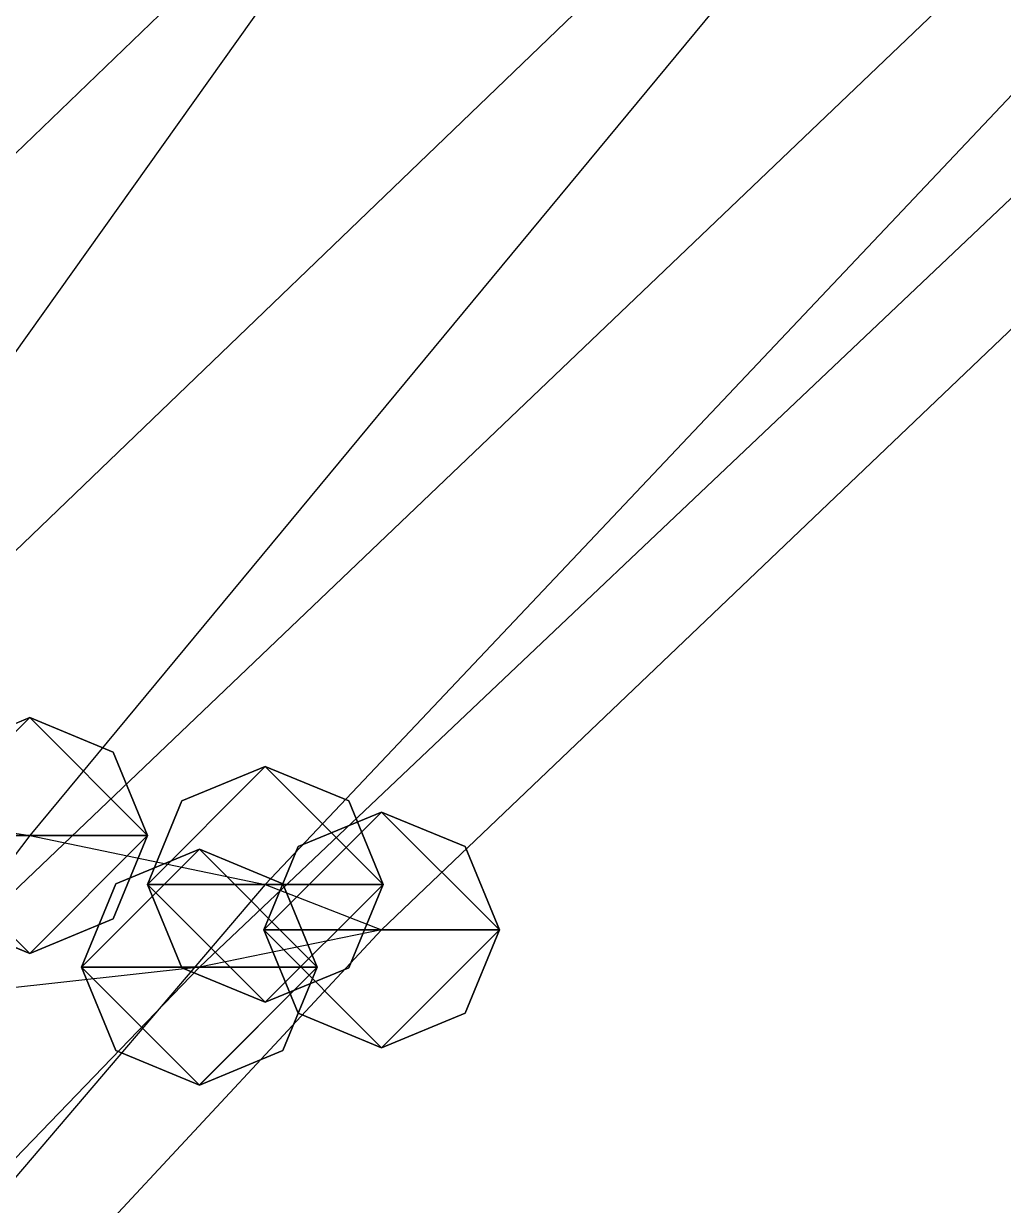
# Model space of a CAD drawing. Header units: metres. Extents: x -59 to 99, y -54 to 55.
# Drawn here: x 53.07 to 61.38, y 13.52 to 23.54 of the extents above; entities that cross this region are included whole.
import ezdxf

# ---------------------------------------------------------------- set-up
doc = ezdxf.new("R2010")
doc.units = ezdxf.units.M

msp = doc.modelspace()

# ---------------------------------------------------------------- linework, layer by layer
for p, q in [((58.38428, 28.316704, -180.30368), (50.390705, 17.091087, -179.06699)), ((62.417786, 27.878899, -174.03532), (53.12542, 16.657467, -172.85623)), ((65.71949, 27.455807, -167.9771), (55.12327, 16.24316, -166.92204)), ((67.84135, 27.05581, -162.2537), (56.10978, 15.856709, -161.39307)), ((67.84135, 27.05581, -162.2537), (56.10978, 15.856709, -161.39307)), ((66.35927, 26.72137, -157.47261), (54.564217, 15.541092, -156.88127)), ((63.707832, 26.414846, -153.08075), (52.022827, 15.259636, -152.8473)), ((60.346092, 26.131514, -149.0149), (48.776695, 15.008663, -149.24406)), ((56.55719, 25.868269, -145.24124), (45.062016, 14.784836, -146.03622)), ((53.12542, 17.657467, -172.85606), (52.418312, 17.364574, -172.85611)), ((53.12542, 17.657467, -172.85606), (52.418312, 17.364574, -172.85611)), ((53.12542, 17.657467, -172.85606), (52.418312, 17.364574, -172.85611)), ((53.12542, 17.657467, -172.85606), (52.418312, 17.364574, -172.85611)), ((53.832527, 17.364574, -172.85611), (53.12542, 17.657467, -172.85606)), ((53.832527, 17.364574, -172.85611), (53.12542, 17.657467, -172.85606)), ((53.832527, 17.364574, -172.85611), (53.12542, 17.657467, -172.85606)), ((53.832527, 17.364574, -172.85611), (53.12542, 17.657467, -172.85606)), ((54.12542, 16.657467, -172.85623), (53.832527, 17.364574, -172.85611)), ((54.12542, 16.657467, -172.85623), (53.832527, 17.364574, -172.85611)), ((54.12542, 16.657467, -172.85623), (53.832527, 17.364574, -172.85611)), ((54.12542, 16.657467, -172.85623), (53.832527, 17.364574, -172.85611)), ((55.12327, 17.24316, -166.92188), (54.41616, 16.950268, -166.92192)), ((55.12327, 17.24316, -166.92188), (54.41616, 16.950268, -166.92192)), ((55.12327, 17.24316, -166.92188), (54.41616, 16.950268, -166.92192)), ((55.12327, 17.24316, -166.92188), (54.41616, 16.950268, -166.92192)), ((55.830376, 16.950268, -166.92192), (55.12327, 17.24316, -166.92188)), ((55.830376, 16.950268, -166.92192), (55.12327, 17.24316, -166.92188)), ((55.830376, 16.950268, -166.92192), (55.12327, 17.24316, -166.92188)), ((55.830376, 16.950268, -166.92192), (55.12327, 17.24316, -166.92188)), ((50.390705, 17.091087, -179.06699), (53.12542, 16.657467, -172.85623)), ((54.41616, 16.950268, -166.92192), (54.12327, 16.24316, -166.92204)), ((54.41616, 16.950268, -166.92192), (54.12327, 16.24316, -166.92204)), ((54.41616, 16.950268, -166.92192), (54.12327, 16.24316, -166.92204)), ((54.41616, 16.950268, -166.92192), (54.12327, 16.24316, -166.92204)), ((56.12327, 16.24316, -166.92204), (55.830376, 16.950268, -166.92192)), ((56.12327, 16.24316, -166.92204), (55.830376, 16.950268, -166.92192)), ((56.12327, 16.24316, -166.92204), (55.830376, 16.950268, -166.92192)), ((56.12327, 16.24316, -166.92204), (55.830376, 16.950268, -166.92192)), ((56.10978, 16.856709, -161.3929), (55.40267, 16.563816, -161.39294)), ((56.10978, 16.856709, -161.3929), (55.40267, 16.563816, -161.39294)), ((56.10978, 16.856709, -161.3929), (55.40267, 16.563816, -161.39294)), ((56.10978, 16.856709, -161.3929), (55.40267, 16.563816, -161.39294)), ((56.10978, 16.856709, -161.3929), (55.40267, 16.563816, -161.39294)), ((56.10978, 16.856709, -161.3929), (55.40267, 16.563816, -161.39294)), ((56.816887, 16.563816, -161.39294), (56.10978, 16.856709, -161.3929)), ((56.816887, 16.563816, -161.39294), (56.10978, 16.856709, -161.3929)), ((56.816887, 16.563816, -161.39294), (56.10978, 16.856709, -161.3929)), ((56.816887, 16.563816, -161.39294), (56.10978, 16.856709, -161.3929)), ((56.816887, 16.563816, -161.39294), (56.10978, 16.856709, -161.3929)), ((56.816887, 16.563816, -161.39294), (56.10978, 16.856709, -161.3929)), ((53.12542, 16.657467, -172.85623), (44.570717, 5.4167175, -171.4014)), ((53.12542, 16.657467, -172.85623), (55.12327, 16.24316, -166.92204)), ((53.832527, 15.95036, -172.85635), (54.12542, 16.657467, -172.85623)), ((53.832527, 15.95036, -172.85635), (54.12542, 16.657467, -172.85623)), ((53.832527, 15.95036, -172.85635), (54.12542, 16.657467, -172.85623)), ((53.832527, 15.95036, -172.85635), (54.12542, 16.657467, -172.85623)), ((54.564217, 16.541092, -156.8811), (53.85711, 16.2482, -156.88115)), ((54.564217, 16.541092, -156.8811), (53.85711, 16.2482, -156.88115)), ((54.564217, 16.541092, -156.8811), (53.85711, 16.2482, -156.88115)), ((54.564217, 16.541092, -156.8811), (53.85711, 16.2482, -156.88115)), ((55.271324, 16.2482, -156.88115), (54.564217, 16.541092, -156.8811)), ((55.271324, 16.2482, -156.88115), (54.564217, 16.541092, -156.8811)), ((55.271324, 16.2482, -156.88115), (54.564217, 16.541092, -156.8811)), ((55.271324, 16.2482, -156.88115), (54.564217, 16.541092, -156.8811)), ((55.40267, 16.563816, -161.39294), (55.10978, 15.856709, -161.39307)), ((55.40267, 16.563816, -161.39294), (55.10978, 15.856709, -161.39307)), ((55.40267, 16.563816, -161.39294), (55.10978, 15.856709, -161.39307)), ((55.40267, 16.563816, -161.39294), (55.10978, 15.856709, -161.39307)), ((55.40267, 16.563816, -161.39294), (55.10978, 15.856709, -161.39307)), ((55.40267, 16.563816, -161.39294), (55.10978, 15.856709, -161.39307)), ((57.10978, 15.856709, -161.39307), (56.816887, 16.563816, -161.39294)), ((57.10978, 15.856709, -161.39307), (56.816887, 16.563816, -161.39294)), ((57.10978, 15.856709, -161.39307), (56.816887, 16.563816, -161.39294)), ((57.10978, 15.856709, -161.39307), (56.816887, 16.563816, -161.39294)), ((57.10978, 15.856709, -161.39307), (56.816887, 16.563816, -161.39294)), ((57.10978, 15.856709, -161.39307), (56.816887, 16.563816, -161.39294)), ((55.12327, 16.24316, -166.92204), (45.538807, 5.0023193, -165.4624)), ((53.85711, 16.2482, -156.88115), (53.564217, 15.541092, -156.88127)), ((53.85711, 16.2482, -156.88115), (53.564217, 15.541092, -156.88127)), ((53.85711, 16.2482, -156.88115), (53.564217, 15.541092, -156.88127)), ((53.85711, 16.2482, -156.88115), (53.564217, 15.541092, -156.88127)), ((54.12327, 16.24316, -166.92204), (54.41616, 15.536054, -166.92216)), ((54.12327, 16.24316, -166.92204), (54.41616, 15.536054, -166.92216)), ((54.12327, 16.24316, -166.92204), (54.41616, 15.536054, -166.92216)), ((54.12327, 16.24316, -166.92204), (54.41616, 15.536054, -166.92216)), ((55.12327, 16.24316, -166.92204), (56.10978, 15.856709, -161.39307)), ((55.564217, 15.541092, -156.88127), (55.271324, 16.2482, -156.88115)), ((55.564217, 15.541092, -156.88127), (55.271324, 16.2482, -156.88115)), ((55.564217, 15.541092, -156.88127), (55.271324, 16.2482, -156.88115)), ((55.564217, 15.541092, -156.88127), (55.271324, 16.2482, -156.88115)), ((55.830376, 15.536054, -166.92216), (56.12327, 16.24316, -166.92204)), ((55.830376, 15.536054, -166.92216), (56.12327, 16.24316, -166.92204)), ((55.830376, 15.536054, -166.92216), (56.12327, 16.24316, -166.92204)), ((55.830376, 15.536054, -166.92216), (56.12327, 16.24316, -166.92204)), ((52.418312, 15.95036, -172.85635), (53.12542, 15.657467, -172.8564)), ((52.418312, 15.95036, -172.85635), (53.12542, 15.657467, -172.8564)), ((52.418312, 15.95036, -172.85635), (53.12542, 15.657467, -172.8564)), ((52.418312, 15.95036, -172.85635), (53.12542, 15.657467, -172.8564)), ((53.12542, 15.657467, -172.8564), (53.832527, 15.95036, -172.85635)), ((53.12542, 15.657467, -172.8564), (53.832527, 15.95036, -172.85635)), ((53.12542, 15.657467, -172.8564), (53.832527, 15.95036, -172.85635)), ((53.12542, 15.657467, -172.8564), (53.832527, 15.95036, -172.85635)), ((56.10978, 15.856709, -161.39307), (45.64428, 4.6224136, -160.02414)), ((56.10978, 15.856709, -161.39307), (45.64428, 4.6224136, -160.02414)), ((56.10978, 15.856709, -161.39307), (54.564217, 15.541092, -156.88127)), ((55.10978, 15.856709, -161.39307), (55.40267, 15.149602, -161.39319)), ((55.10978, 15.856709, -161.39307), (55.40267, 15.149602, -161.39319)), ((55.10978, 15.856709, -161.39307), (55.40267, 15.149602, -161.39319)), ((55.10978, 15.856709, -161.39307), (55.40267, 15.149602, -161.39319)), ((55.10978, 15.856709, -161.39307), (55.40267, 15.149602, -161.39319)), ((55.10978, 15.856709, -161.39307), (55.40267, 15.149602, -161.39319)), ((56.816887, 15.149602, -161.39319), (57.10978, 15.856709, -161.39307)), ((56.816887, 15.149602, -161.39319), (57.10978, 15.856709, -161.39307)), ((56.816887, 15.149602, -161.39319), (57.10978, 15.856709, -161.39307)), ((56.816887, 15.149602, -161.39319), (57.10978, 15.856709, -161.39307)), ((56.816887, 15.149602, -161.39319), (57.10978, 15.856709, -161.39307)), ((56.816887, 15.149602, -161.39319), (57.10978, 15.856709, -161.39307)), ((54.564217, 15.541092, -156.88127), (43.764927, 4.328018, -155.81247)), ((54.564217, 15.541092, -156.88127), (52.022827, 15.259636, -152.8473)), ((53.564217, 15.541092, -156.88127), (53.85711, 14.833985, -156.8814)), ((53.564217, 15.541092, -156.88127), (53.85711, 14.833985, -156.8814)), ((53.564217, 15.541092, -156.88127), (53.85711, 14.833985, -156.8814)), ((53.564217, 15.541092, -156.88127), (53.85711, 14.833985, -156.8814)), ((55.271324, 14.833985, -156.8814), (55.564217, 15.541092, -156.88127)), ((55.271324, 14.833985, -156.8814), (55.564217, 15.541092, -156.88127)), ((55.271324, 14.833985, -156.8814), (55.564217, 15.541092, -156.88127)), ((55.271324, 14.833985, -156.8814), (55.564217, 15.541092, -156.88127)), ((54.41616, 15.536054, -166.92216), (55.12327, 15.24316, -166.92221)), ((54.41616, 15.536054, -166.92216), (55.12327, 15.24316, -166.92221)), ((54.41616, 15.536054, -166.92216), (55.12327, 15.24316, -166.92221)), ((54.41616, 15.536054, -166.92216), (55.12327, 15.24316, -166.92221)), ((55.12327, 15.24316, -166.92221), (55.830376, 15.536054, -166.92216)), ((55.12327, 15.24316, -166.92221), (55.830376, 15.536054, -166.92216)), ((55.12327, 15.24316, -166.92221), (55.830376, 15.536054, -166.92216)), ((55.12327, 15.24316, -166.92221), (55.830376, 15.536054, -166.92216)), ((55.40267, 15.149602, -161.39319), (56.10978, 14.856709, -161.39323)), ((55.40267, 15.149602, -161.39319), (56.10978, 14.856709, -161.39323)), ((55.40267, 15.149602, -161.39319), (56.10978, 14.856709, -161.39323)), ((55.40267, 15.149602, -161.39319), (56.10978, 14.856709, -161.39323)), ((55.40267, 15.149602, -161.39319), (56.10978, 14.856709, -161.39323)), ((55.40267, 15.149602, -161.39319), (56.10978, 14.856709, -161.39323)), ((56.10978, 14.856709, -161.39323), (56.816887, 15.149602, -161.39319)), ((56.10978, 14.856709, -161.39323), (56.816887, 15.149602, -161.39319)), ((56.10978, 14.856709, -161.39323), (56.816887, 15.149602, -161.39319)), ((56.10978, 14.856709, -161.39323), (56.816887, 15.149602, -161.39319)), ((56.10978, 14.856709, -161.39323), (56.816887, 15.149602, -161.39319)), ((56.10978, 14.856709, -161.39323), (56.816887, 15.149602, -161.39319)), ((53.85711, 14.833985, -156.8814), (54.564217, 14.541092, -156.88144)), ((53.85711, 14.833985, -156.8814), (54.564217, 14.541092, -156.88144)), ((53.85711, 14.833985, -156.8814), (54.564217, 14.541092, -156.88144)), ((53.85711, 14.833985, -156.8814), (54.564217, 14.541092, -156.88144)), ((54.564217, 14.541092, -156.88144), (55.271324, 14.833985, -156.8814)), ((54.564217, 14.541092, -156.88144), (55.271324, 14.833985, -156.8814)), ((54.564217, 14.541092, -156.88144), (55.271324, 14.833985, -156.8814)), ((54.564217, 14.541092, -156.88144), (55.271324, 14.833985, -156.8814))]:
    msp.add_line(p, q)
for points in [[(52.12542, 16.657467, -172.85623), (52.418312, 17.364574, -172.85611), (53.12542, 17.657467, -172.85606), (53.12552, 17.657566, -172.85596)], [(52.12542, 16.657467, -172.85623), (52.418312, 17.364574, -172.85611), (53.12542, 17.657467, -172.85606), (53.12552, 17.657566, -172.85596)], [(52.12542, 16.657467, -172.85623), (52.418312, 17.364574, -172.85611), (53.12542, 17.657467, -172.85606), (53.12552, 17.657566, -172.85596)], [(52.12542, 16.657467, -172.85623), (52.418312, 17.364574, -172.85611), (53.12542, 17.657467, -172.85606), (53.12552, 17.657566, -172.85596)], [(52.12542, 16.657467, -172.85623), (53.12542, 17.657467, -172.85606), (54.12542, 16.657467, -172.85623), (54.12552, 16.657566, -172.85612)], [(52.12542, 16.657467, -172.85623), (53.12542, 17.657467, -172.85606), (54.12542, 16.657467, -172.85623), (54.12552, 16.657566, -172.85612)], [(52.12542, 16.657467, -172.85623), (53.12542, 17.657467, -172.85606), (54.12542, 16.657467, -172.85623), (54.12552, 16.657566, -172.85612)], [(52.12542, 16.657467, -172.85623), (53.12542, 17.657467, -172.85606), (54.12542, 16.657467, -172.85623), (54.12552, 16.657566, -172.85612)], [(53.12542, 17.657467, -172.85606), (53.832527, 17.364574, -172.85611), (54.12542, 16.657467, -172.85623), (54.12552, 16.657566, -172.85612)], [(53.12542, 17.657467, -172.85606), (53.832527, 17.364574, -172.85611), (54.12542, 16.657467, -172.85623), (54.12552, 16.657566, -172.85612)], [(53.12542, 17.657467, -172.85606), (53.832527, 17.364574, -172.85611), (54.12542, 16.657467, -172.85623), (54.12552, 16.657566, -172.85612)], [(53.12542, 17.657467, -172.85606), (53.832527, 17.364574, -172.85611), (54.12542, 16.657467, -172.85623), (54.12552, 16.657566, -172.85612)], [(54.12327, 16.24316, -166.92204), (54.41616, 16.950268, -166.92192), (55.12327, 17.24316, -166.92188), (55.123367, 17.24326, -166.92177)], [(54.12327, 16.24316, -166.92204), (54.41616, 16.950268, -166.92192), (55.12327, 17.24316, -166.92188), (55.123367, 17.24326, -166.92177)], [(54.12327, 16.24316, -166.92204), (54.41616, 16.950268, -166.92192), (55.12327, 17.24316, -166.92188), (55.123367, 17.24326, -166.92177)], [(54.12327, 16.24316, -166.92204), (54.41616, 16.950268, -166.92192), (55.12327, 17.24316, -166.92188), (55.123367, 17.24326, -166.92177)], [(54.12327, 16.24316, -166.92204), (55.12327, 17.24316, -166.92188), (56.12327, 16.24316, -166.92204), (56.123367, 16.24326, -166.92194)], [(54.12327, 16.24316, -166.92204), (55.12327, 17.24316, -166.92188), (56.12327, 16.24316, -166.92204), (56.123367, 16.24326, -166.92194)], [(54.12327, 16.24316, -166.92204), (55.12327, 17.24316, -166.92188), (56.12327, 16.24316, -166.92204), (56.123367, 16.24326, -166.92194)], [(54.12327, 16.24316, -166.92204), (55.12327, 17.24316, -166.92188), (56.12327, 16.24316, -166.92204), (56.123367, 16.24326, -166.92194)], [(55.12327, 17.24316, -166.92188), (55.830376, 16.950268, -166.92192), (56.12327, 16.24316, -166.92204), (56.123367, 16.24326, -166.92194)], [(55.12327, 17.24316, -166.92188), (55.830376, 16.950268, -166.92192), (56.12327, 16.24316, -166.92204), (56.123367, 16.24326, -166.92194)], [(55.12327, 17.24316, -166.92188), (55.830376, 16.950268, -166.92192), (56.12327, 16.24316, -166.92204), (56.123367, 16.24326, -166.92194)], [(55.12327, 17.24316, -166.92188), (55.830376, 16.950268, -166.92192), (56.12327, 16.24316, -166.92204), (56.123367, 16.24326, -166.92194)], [(55.10978, 15.856709, -161.39307), (55.40267, 16.563816, -161.39294), (56.10978, 16.856709, -161.3929), (56.10988, 16.856808, -161.39279)], [(55.10978, 15.856709, -161.39307), (55.40267, 16.563816, -161.39294), (56.10978, 16.856709, -161.3929), (56.10988, 16.856808, -161.39279)], [(55.10978, 15.856709, -161.39307), (55.40267, 16.563816, -161.39294), (56.10978, 16.856709, -161.3929), (56.10988, 16.856808, -161.39279)], [(55.10978, 15.856709, -161.39307), (55.40267, 16.563816, -161.39294), (56.10978, 16.856709, -161.3929), (56.10988, 16.856808, -161.39279)], [(55.10978, 15.856709, -161.39307), (55.40267, 16.563816, -161.39294), (56.10978, 16.856709, -161.3929), (56.10988, 16.856808, -161.39279)], [(55.10978, 15.856709, -161.39307), (55.40267, 16.563816, -161.39294), (56.10978, 16.856709, -161.3929), (56.10988, 16.856808, -161.39279)], [(55.10978, 15.856709, -161.39307), (56.10978, 16.856709, -161.3929), (57.10978, 15.856709, -161.39307), (57.10988, 15.856809, -161.39296)], [(55.10978, 15.856709, -161.39307), (56.10978, 16.856709, -161.3929), (57.10978, 15.856709, -161.39307), (57.10988, 15.856809, -161.39296)], [(55.10978, 15.856709, -161.39307), (56.10978, 16.856709, -161.3929), (57.10978, 15.856709, -161.39307), (57.10988, 15.856809, -161.39296)], [(55.10978, 15.856709, -161.39307), (56.10978, 16.856709, -161.3929), (57.10978, 15.856709, -161.39307), (57.10988, 15.856809, -161.39296)], [(55.10978, 15.856709, -161.39307), (56.10978, 16.856709, -161.3929), (57.10978, 15.856709, -161.39307), (57.10988, 15.856809, -161.39296)], [(55.10978, 15.856709, -161.39307), (56.10978, 16.856709, -161.3929), (57.10978, 15.856709, -161.39307), (57.10988, 15.856809, -161.39296)], [(56.10978, 16.856709, -161.3929), (56.816887, 16.563816, -161.39294), (57.10978, 15.856709, -161.39307), (57.10988, 15.856809, -161.39296)], [(56.10978, 16.856709, -161.3929), (56.816887, 16.563816, -161.39294), (57.10978, 15.856709, -161.39307), (57.10988, 15.856809, -161.39296)], [(56.10978, 16.856709, -161.3929), (56.816887, 16.563816, -161.39294), (57.10978, 15.856709, -161.39307), (57.10988, 15.856809, -161.39296)], [(56.10978, 16.856709, -161.3929), (56.816887, 16.563816, -161.39294), (57.10978, 15.856709, -161.39307), (57.10988, 15.856809, -161.39296)], [(56.10978, 16.856709, -161.3929), (56.816887, 16.563816, -161.39294), (57.10978, 15.856709, -161.39307), (57.10988, 15.856809, -161.39296)], [(56.10978, 16.856709, -161.3929), (56.816887, 16.563816, -161.39294), (57.10978, 15.856709, -161.39307), (57.10988, 15.856809, -161.39296)], [(53.12542, 15.657467, -172.8564), (52.418312, 15.95036, -172.85635), (52.12542, 16.657467, -172.85623), (52.12552, 16.657566, -172.85612)], [(54.12542, 16.657467, -172.85623), (53.12542, 15.657467, -172.8564), (52.12542, 16.657467, -172.85623), (52.12552, 16.657566, -172.85612)], [(53.12542, 15.657467, -172.8564), (52.418312, 15.95036, -172.85635), (52.12542, 16.657467, -172.85623), (52.12552, 16.657566, -172.85612)], [(54.12542, 16.657467, -172.85623), (53.12542, 15.657467, -172.8564), (52.12542, 16.657467, -172.85623), (52.12552, 16.657566, -172.85612)], [(53.12542, 15.657467, -172.8564), (52.418312, 15.95036, -172.85635), (52.12542, 16.657467, -172.85623), (52.12552, 16.657566, -172.85612)], [(54.12542, 16.657467, -172.85623), (53.12542, 15.657467, -172.8564), (52.12542, 16.657467, -172.85623), (52.12552, 16.657566, -172.85612)], [(53.12542, 15.657467, -172.8564), (52.418312, 15.95036, -172.85635), (52.12542, 16.657467, -172.85623), (52.12552, 16.657566, -172.85612)], [(54.12542, 16.657467, -172.85623), (53.12542, 15.657467, -172.8564), (52.12542, 16.657467, -172.85623), (52.12552, 16.657566, -172.85612)], [(54.12542, 16.657467, -172.85623), (53.832527, 15.95036, -172.85635), (53.12542, 15.657467, -172.8564), (53.12552, 15.657567, -172.8563)], [(54.12542, 16.657467, -172.85623), (53.832527, 15.95036, -172.85635), (53.12542, 15.657467, -172.8564), (53.12552, 15.657567, -172.8563)], [(54.12542, 16.657467, -172.85623), (53.832527, 15.95036, -172.85635), (53.12542, 15.657467, -172.8564), (53.12552, 15.657567, -172.8563)], [(54.12542, 16.657467, -172.85623), (53.832527, 15.95036, -172.85635), (53.12542, 15.657467, -172.8564), (53.12552, 15.657567, -172.8563)], [(53.564217, 15.541092, -156.88127), (53.85711, 16.2482, -156.88115), (54.564217, 16.541092, -156.8811), (54.564316, 16.541191, -156.881)], [(53.564217, 15.541092, -156.88127), (53.85711, 16.2482, -156.88115), (54.564217, 16.541092, -156.8811), (54.564316, 16.541191, -156.881)], [(53.564217, 15.541092, -156.88127), (53.85711, 16.2482, -156.88115), (54.564217, 16.541092, -156.8811), (54.564316, 16.541191, -156.881)], [(53.564217, 15.541092, -156.88127), (53.85711, 16.2482, -156.88115), (54.564217, 16.541092, -156.8811), (54.564316, 16.541191, -156.881)], [(53.564217, 15.541092, -156.88127), (54.564217, 16.541092, -156.8811), (55.564217, 15.541092, -156.88127), (55.564316, 15.541192, -156.88116)], [(53.564217, 15.541092, -156.88127), (54.564217, 16.541092, -156.8811), (55.564217, 15.541092, -156.88127), (55.564316, 15.541192, -156.88116)], [(53.564217, 15.541092, -156.88127), (54.564217, 16.541092, -156.8811), (55.564217, 15.541092, -156.88127), (55.564316, 15.541192, -156.88116)], [(53.564217, 15.541092, -156.88127), (54.564217, 16.541092, -156.8811), (55.564217, 15.541092, -156.88127), (55.564316, 15.541192, -156.88116)], [(54.564217, 16.541092, -156.8811), (55.271324, 16.2482, -156.88115), (55.564217, 15.541092, -156.88127), (55.564316, 15.541192, -156.88116)], [(54.564217, 16.541092, -156.8811), (55.271324, 16.2482, -156.88115), (55.564217, 15.541092, -156.88127), (55.564316, 15.541192, -156.88116)], [(54.564217, 16.541092, -156.8811), (55.271324, 16.2482, -156.88115), (55.564217, 15.541092, -156.88127), (55.564316, 15.541192, -156.88116)], [(54.564217, 16.541092, -156.8811), (55.271324, 16.2482, -156.88115), (55.564217, 15.541092, -156.88127), (55.564316, 15.541192, -156.88116)], [(55.12327, 15.24316, -166.92221), (54.41616, 15.536054, -166.92216), (54.12327, 16.24316, -166.92204), (54.123367, 16.24326, -166.92194)], [(56.12327, 16.24316, -166.92204), (55.12327, 15.24316, -166.92221), (54.12327, 16.24316, -166.92204), (54.123367, 16.24326, -166.92194)], [(55.12327, 15.24316, -166.92221), (54.41616, 15.536054, -166.92216), (54.12327, 16.24316, -166.92204), (54.123367, 16.24326, -166.92194)], [(56.12327, 16.24316, -166.92204), (55.12327, 15.24316, -166.92221), (54.12327, 16.24316, -166.92204), (54.123367, 16.24326, -166.92194)], [(55.12327, 15.24316, -166.92221), (54.41616, 15.536054, -166.92216), (54.12327, 16.24316, -166.92204), (54.123367, 16.24326, -166.92194)], [(56.12327, 16.24316, -166.92204), (55.12327, 15.24316, -166.92221), (54.12327, 16.24316, -166.92204), (54.123367, 16.24326, -166.92194)], [(55.12327, 15.24316, -166.92221), (54.41616, 15.536054, -166.92216), (54.12327, 16.24316, -166.92204), (54.123367, 16.24326, -166.92194)], [(56.12327, 16.24316, -166.92204), (55.12327, 15.24316, -166.92221), (54.12327, 16.24316, -166.92204), (54.123367, 16.24326, -166.92194)], [(56.12327, 16.24316, -166.92204), (55.830376, 15.536054, -166.92216), (55.12327, 15.24316, -166.92221), (55.123367, 15.24326, -166.9221)], [(56.12327, 16.24316, -166.92204), (55.830376, 15.536054, -166.92216), (55.12327, 15.24316, -166.92221), (55.123367, 15.24326, -166.9221)], [(56.12327, 16.24316, -166.92204), (55.830376, 15.536054, -166.92216), (55.12327, 15.24316, -166.92221), (55.123367, 15.24326, -166.9221)], [(56.12327, 16.24316, -166.92204), (55.830376, 15.536054, -166.92216), (55.12327, 15.24316, -166.92221), (55.123367, 15.24326, -166.9221)], [(56.10978, 14.856709, -161.39323), (55.40267, 15.149602, -161.39319), (55.10978, 15.856709, -161.39307), (55.10988, 15.856809, -161.39296)], [(57.10978, 15.856709, -161.39307), (56.10978, 14.856709, -161.39323), (55.10978, 15.856709, -161.39307), (55.10988, 15.856809, -161.39296)], [(56.10978, 14.856709, -161.39323), (55.40267, 15.149602, -161.39319), (55.10978, 15.856709, -161.39307), (55.10988, 15.856809, -161.39296)], [(57.10978, 15.856709, -161.39307), (56.10978, 14.856709, -161.39323), (55.10978, 15.856709, -161.39307), (55.10988, 15.856809, -161.39296)], [(56.10978, 14.856709, -161.39323), (55.40267, 15.149602, -161.39319), (55.10978, 15.856709, -161.39307), (55.10988, 15.856809, -161.39296)], [(57.10978, 15.856709, -161.39307), (56.10978, 14.856709, -161.39323), (55.10978, 15.856709, -161.39307), (55.10988, 15.856809, -161.39296)], [(56.10978, 14.856709, -161.39323), (55.40267, 15.149602, -161.39319), (55.10978, 15.856709, -161.39307), (55.10988, 15.856809, -161.39296)], [(57.10978, 15.856709, -161.39307), (56.10978, 14.856709, -161.39323), (55.10978, 15.856709, -161.39307), (55.10988, 15.856809, -161.39296)], [(56.10978, 14.856709, -161.39323), (55.40267, 15.149602, -161.39319), (55.10978, 15.856709, -161.39307), (55.10988, 15.856809, -161.39296)], [(57.10978, 15.856709, -161.39307), (56.10978, 14.856709, -161.39323), (55.10978, 15.856709, -161.39307), (55.10988, 15.856809, -161.39296)], [(56.10978, 14.856709, -161.39323), (55.40267, 15.149602, -161.39319), (55.10978, 15.856709, -161.39307), (55.10988, 15.856809, -161.39296)], [(57.10978, 15.856709, -161.39307), (56.10978, 14.856709, -161.39323), (55.10978, 15.856709, -161.39307), (55.10988, 15.856809, -161.39296)], [(57.10978, 15.856709, -161.39307), (56.816887, 15.149602, -161.39319), (56.10978, 14.856709, -161.39323), (56.10988, 14.856809, -161.39313)], [(57.10978, 15.856709, -161.39307), (56.816887, 15.149602, -161.39319), (56.10978, 14.856709, -161.39323), (56.10988, 14.856809, -161.39313)], [(57.10978, 15.856709, -161.39307), (56.816887, 15.149602, -161.39319), (56.10978, 14.856709, -161.39323), (56.10988, 14.856809, -161.39313)], [(57.10978, 15.856709, -161.39307), (56.816887, 15.149602, -161.39319), (56.10978, 14.856709, -161.39323), (56.10988, 14.856809, -161.39313)], [(57.10978, 15.856709, -161.39307), (56.816887, 15.149602, -161.39319), (56.10978, 14.856709, -161.39323), (56.10988, 14.856809, -161.39313)], [(57.10978, 15.856709, -161.39307), (56.816887, 15.149602, -161.39319), (56.10978, 14.856709, -161.39323), (56.10988, 14.856809, -161.39313)], [(54.564217, 14.541092, -156.88144), (53.85711, 14.833985, -156.8814), (53.564217, 15.541092, -156.88127), (53.564316, 15.541192, -156.88116)], [(55.564217, 15.541092, -156.88127), (54.564217, 14.541092, -156.88144), (53.564217, 15.541092, -156.88127), (53.564316, 15.541192, -156.88116)], [(54.564217, 14.541092, -156.88144), (53.85711, 14.833985, -156.8814), (53.564217, 15.541092, -156.88127), (53.564316, 15.541192, -156.88116)], [(55.564217, 15.541092, -156.88127), (54.564217, 14.541092, -156.88144), (53.564217, 15.541092, -156.88127), (53.564316, 15.541192, -156.88116)], [(54.564217, 14.541092, -156.88144), (53.85711, 14.833985, -156.8814), (53.564217, 15.541092, -156.88127), (53.564316, 15.541192, -156.88116)], [(55.564217, 15.541092, -156.88127), (54.564217, 14.541092, -156.88144), (53.564217, 15.541092, -156.88127), (53.564316, 15.541192, -156.88116)], [(54.564217, 14.541092, -156.88144), (53.85711, 14.833985, -156.8814), (53.564217, 15.541092, -156.88127), (53.564316, 15.541192, -156.88116)], [(55.564217, 15.541092, -156.88127), (54.564217, 14.541092, -156.88144), (53.564217, 15.541092, -156.88127), (53.564316, 15.541192, -156.88116)], [(55.564217, 15.541092, -156.88127), (55.271324, 14.833985, -156.8814), (54.564217, 14.541092, -156.88144), (54.564316, 14.541192, -156.88133)], [(55.564217, 15.541092, -156.88127), (55.271324, 14.833985, -156.8814), (54.564217, 14.541092, -156.88144), (54.564316, 14.541192, -156.88133)], [(55.564217, 15.541092, -156.88127), (55.271324, 14.833985, -156.8814), (54.564217, 14.541092, -156.88144), (54.564316, 14.541192, -156.88133)], [(55.564217, 15.541092, -156.88127), (55.271324, 14.833985, -156.8814), (54.564217, 14.541092, -156.88144), (54.564316, 14.541192, -156.88133)]]:
    msp.add_3dface(points)

doc.saveas('drawing.dxf')
